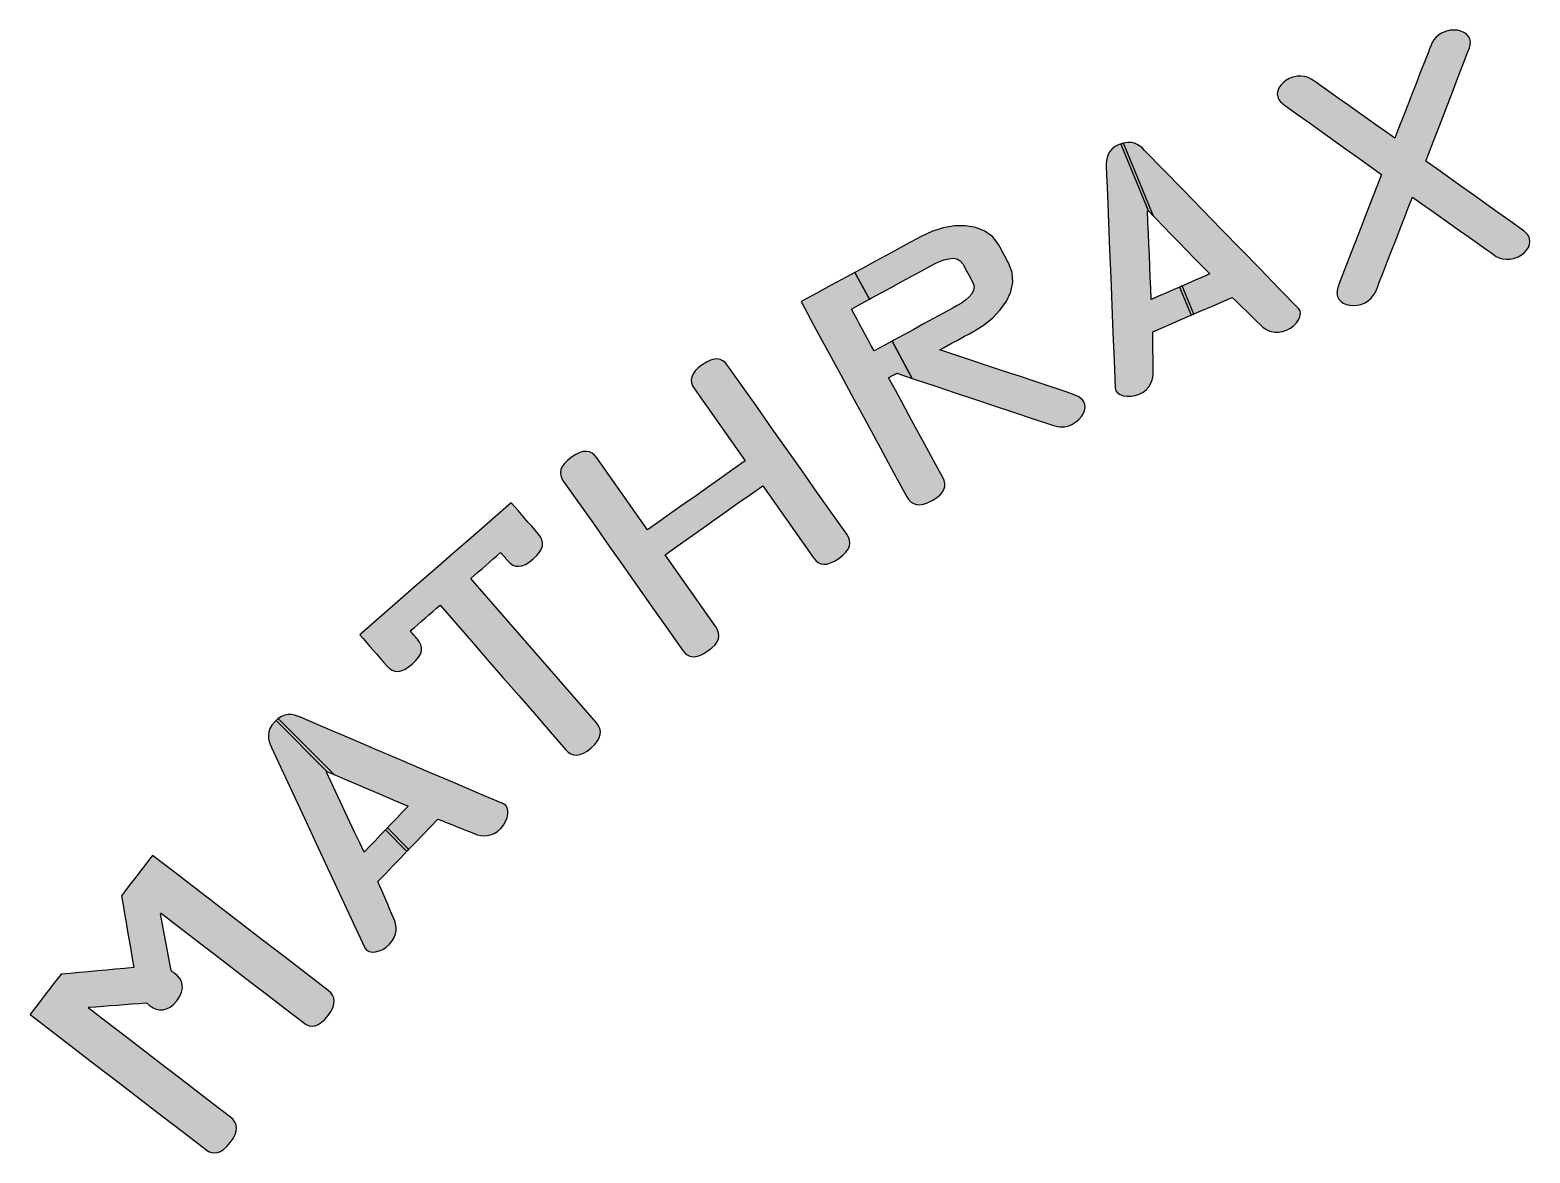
# Model space of a CAD drawing. Extents: x 12.7 to 21.82, y 104.46 to 111.28.
import ezdxf

# ---------------------------------------------------------------- set-up
doc = ezdxf.new("R2010")
doc.units = 0
doc.header["$MEASUREMENT"] = 0
doc.layers.add('L1-PATTERN', color=7, linetype='CONTINUOUS')

msp = doc.modelspace()

# ---------------------------------------------------------------- hatches: boundary and pattern name
at = {"layer": 'L1-PATTERN'}
h = msp.add_hatch(color=1, dxfattribs=at)
h.dxf.hatch_style = 2
h.paths.add_polyline_path([(20.2876, 110.8684), (20.2917, 110.8604), (20.2967, 110.853), (20.3024, 110.8462), (20.3089, 110.8397), (20.3161, 110.8337), (20.3239, 110.8278), (20.3323, 110.8221), (20.4052, 110.77), (20.4781, 110.718), (20.551, 110.6659), (20.624, 110.6138), (20.6969, 110.5618), (20.7698, 110.5097), (20.8427, 110.4576), (20.9156, 110.4056), (20.8833, 110.322), (20.8509, 110.2384), (20.8186, 110.1548), (20.7862, 110.0712), (20.7539, 109.9876), (20.7216, 109.9041), (20.6892, 109.8205), (20.6569, 109.7369), (20.6534, 109.7275), (20.6503, 109.7184), (20.6478, 109.7094), (20.6459, 109.7004), (20.6449, 109.6915), (20.6448, 109.6825), (20.6457, 109.6734), (20.6479, 109.6642), (20.6555, 109.6481), (20.6675, 109.6346), (20.6831, 109.6237), (20.7016, 109.6157), (20.7222, 109.6108), (20.7442, 109.609), (20.7668, 109.6106), (20.7892, 109.6156), (20.8152, 109.6257), (20.8361, 109.6381), (20.8527, 109.6525), (20.8657, 109.6686), (20.8761, 109.6861), (20.8846, 109.7047), (20.8921, 109.724), (20.8994, 109.7438), (20.925, 109.8092), (20.9505, 109.8747), (20.976, 109.9401), (21.0016, 110.0056), (21.0271, 110.0711), (21.0526, 110.1365), (21.0782, 110.202), (21.1037, 110.2674), (21.161, 110.2268), (21.2183, 110.1861), (21.2757, 110.1455), (21.333, 110.1048), (21.3903, 110.0642), (21.4476, 110.0235), (21.5049, 109.9829), (21.5622, 109.9422), (21.5791, 109.93), (21.5958, 109.9182), (21.613, 109.9074), (21.6311, 109.8985), (21.6509, 109.8923), (21.6727, 109.8894), (21.6972, 109.8906), (21.7248, 109.8967), (21.7463, 109.9049), (21.766, 109.9161), (21.7833, 109.9297), (21.7977, 109.9452), (21.8086, 109.962), (21.8156, 109.9795), (21.818, 109.9972), (21.8154, 110.0145), (21.8123, 110.0235), (21.8083, 110.0317), (21.8034, 110.0394), (21.7976, 110.0464), (21.7911, 110.053), (21.7839, 110.0592), (21.7762, 110.0649), (21.7679, 110.0703), (21.695, 110.1224), (21.6222, 110.1744), (21.5493, 110.2264), (21.4764, 110.2785), (21.4036, 110.3305), (21.3307, 110.3825), (21.2579, 110.4345), (21.185, 110.4865), (21.2172, 110.5702), (21.2494, 110.6539), (21.2816, 110.7376), (21.3138, 110.8212), (21.346, 110.9049), (21.3783, 110.9886), (21.4105, 111.0722), (21.4427, 111.1559), (21.4465, 111.165), (21.4497, 111.1741), (21.4524, 111.1831), (21.4542, 111.1921), (21.4553, 111.2012), (21.4554, 111.2102), (21.4544, 111.2194), (21.4523, 111.2286), (21.4445, 111.2445), (21.4324, 111.2578), (21.4168, 111.2686), (21.3984, 111.2764), (21.3779, 111.2813), (21.3561, 111.2831), (21.3337, 111.2815), (21.3114, 111.2765), (21.2851, 111.2666), (21.2641, 111.2542), (21.2474, 111.2398), (21.2343, 111.2237), (21.2238, 111.2062), (21.2153, 111.1877), (21.2078, 111.1684), (21.2005, 111.1487), (21.1749, 111.0833), (21.1493, 111.0179), (21.1238, 110.9524), (21.0982, 110.887), (21.0726, 110.8216), (21.047, 110.7562), (21.0214, 110.6908), (20.9959, 110.6254), (20.9387, 110.6659), (20.8815, 110.7064), (20.8243, 110.7469), (20.7671, 110.7875), (20.7099, 110.828), (20.6527, 110.8685), (20.5955, 110.909), (20.5383, 110.9495), (20.5215, 110.962), (20.5046, 110.9741), (20.4873, 110.985), (20.4691, 110.994), (20.4493, 111.0004), (20.4275, 111.0033), (20.4031, 111.0022), (20.3757, 110.9961), (20.3542, 110.9876), (20.3345, 110.9764), (20.3171, 110.9628), (20.3026, 110.9474), (20.2915, 110.9306), (20.2844, 110.913), (20.2819, 110.895), (20.2844, 110.8772)])
h = msp.add_hatch(color=1, dxfattribs=at)
h.dxf.hatch_style = 2
h.paths.add_polyline_path([(19.7039, 109.7275), (19.6934, 109.7229), (19.649, 109.7036), (19.6046, 109.6843), (19.5602, 109.6649), (19.5158, 109.6456), (19.5129, 109.7128), (19.51, 109.78), (19.5071, 109.8472), (19.5042, 109.9144), (19.5013, 109.9816), (19.4984, 110.0488), (19.4955, 110.116), (19.4926, 110.1833), (19.4932, 110.1835), (19.4938, 110.1837), (19.4943, 110.184), (19.4949, 110.1842), (19.4955, 110.1844), (19.496, 110.1846), (19.4966, 110.1848), (19.4972, 110.1851), (19.5299, 110.1514), (19.3474, 110.5959), (19.3208, 110.5867), (19.2965, 110.5741), (19.2777, 110.5599), (19.2637, 110.544), (19.2538, 110.5269), (19.2473, 110.5087), (19.2436, 110.4896), (19.2421, 110.4699), (19.2422, 110.4496), (19.249, 110.2819), (19.2557, 110.1141), (19.2625, 109.9463), (19.2693, 109.7785), (19.2761, 109.6107), (19.2829, 109.4429), (19.2897, 109.2751), (19.2965, 109.1074), (19.3006, 109.0908), (19.3111, 109.0772), (19.3266, 109.067), (19.3462, 109.0601), (19.3686, 109.0567), (19.3929, 109.0571), (19.4178, 109.0613), (19.4423, 109.0695), (19.4662, 109.0821), (19.4854, 109.097), (19.5004, 109.1137), (19.5117, 109.1317), (19.5196, 109.1507), (19.5245, 109.17), (19.5269, 109.1893), (19.5271, 109.2081), (19.5269, 109.2382), (19.5267, 109.2683), (19.5265, 109.2984), (19.5263, 109.3285), (19.5261, 109.3586), (19.5259, 109.3887), (19.5257, 109.4188), (19.5255, 109.4489), (19.5858, 109.475), (19.6461, 109.5011), (19.7063, 109.5272), (19.7666, 109.5533), (19.7741, 109.5565)])
h = msp.add_hatch(color=1, dxfattribs=at)
h.dxf.hatch_style = 2
h.paths.add_polyline_path([(19.4972, 110.1851), (19.5439, 110.137), (19.5906, 110.0889), (19.6373, 110.0408), (19.6841, 109.9927), (19.7308, 109.9446), (19.7775, 109.8965), (19.8243, 109.8484), (19.871, 109.8003), (19.8266, 109.781), (19.7822, 109.7616), (19.7378, 109.7423), (19.6934, 109.7229), (19.6878, 109.7205), (19.758, 109.5495), (19.7666, 109.5533), (19.8269, 109.5793), (19.8872, 109.6054), (19.9475, 109.6315), (20.0078, 109.6576), (20.0293, 109.6367), (20.0508, 109.6158), (20.0723, 109.5949), (20.0938, 109.5739), (20.1153, 109.553), (20.1367, 109.5321), (20.1582, 109.5111), (20.1797, 109.4902), (20.1934, 109.4778), (20.2089, 109.4666), (20.2263, 109.4571), (20.2455, 109.4501), (20.2664, 109.4461), (20.2889, 109.4457), (20.3129, 109.4497), (20.3383, 109.4586), (20.3612, 109.4704), (20.3814, 109.4855), (20.3983, 109.5028), (20.4112, 109.5215), (20.4195, 109.5405), (20.4227, 109.559), (20.42, 109.5759), (20.4109, 109.5903), (20.294, 109.7104), (20.1771, 109.8305), (20.0602, 109.9506), (19.9433, 110.0707), (19.8264, 110.1908), (19.7095, 110.3108), (19.5926, 110.4309), (19.4757, 110.551), (19.4621, 110.5646), (19.4473, 110.5769), (19.4311, 110.5872), (19.4132, 110.5949), (19.3934, 110.5994), (19.3716, 110.6), (19.3474, 110.5959), (19.3309, 110.5902)])
h = msp.add_hatch(color=1, dxfattribs=at)
h.dxf.hatch_style = 2
h.paths.add_polyline_path([(19.1119, 109.0064), (19.1052, 109.0241), (19.0976, 109.0349), (19.0876, 109.0442), (19.0757, 109.0525), (19.0623, 109.0596), (19.048, 109.0659), (19.0332, 109.0714), (19.0185, 109.0764), (19.0042, 109.0809), (18.9077, 109.1133), (18.8111, 109.1457), (18.7145, 109.1781), (18.6179, 109.2105), (18.5213, 109.2429), (18.4247, 109.2752), (18.3281, 109.3076), (18.2315, 109.34), (18.2565, 109.3536), (18.2815, 109.3671), (18.3065, 109.3807), (18.3314, 109.3942), (18.3564, 109.4078), (18.3814, 109.4214), (18.4064, 109.4349), (18.4313, 109.4485), (18.4938, 109.4873), (18.55, 109.5321), (18.598, 109.5818), (18.6359, 109.6355), (18.6618, 109.6919), (18.6737, 109.75), (18.6697, 109.8088), (18.648, 109.8671), (18.6405, 109.8811), (18.6329, 109.8952), (18.6254, 109.9092), (18.6179, 109.9233), (18.6103, 109.9373), (18.6028, 109.9513), (18.5953, 109.9654), (18.5877, 109.9794), (18.5518, 110.0269), (18.5048, 110.0613), (18.449, 110.0832), (18.3867, 110.0933), (18.3201, 110.0923), (18.2513, 110.0807), (18.1827, 110.0593), (18.1164, 110.0287), (18.0252, 109.9791), (17.934, 109.9296), (17.8428, 109.88), (17.7516, 109.8304), (17.7139, 109.8099), (17.8024, 109.6466), (17.814, 109.6529), (17.8744, 109.6859), (17.9349, 109.7188), (17.9953, 109.7517), (18.0558, 109.7847), (18.1163, 109.8176), (18.1767, 109.8506), (18.2023, 109.8638), (18.2295, 109.8761), (18.2573, 109.8864), (18.2848, 109.8932), (18.3108, 109.8954), (18.3344, 109.8916), (18.3546, 109.8805), (18.3703, 109.8609), (18.378, 109.8468), (18.3856, 109.8327), (18.3932, 109.8187), (18.4008, 109.8046), (18.4085, 109.7905), (18.4161, 109.7764), (18.4237, 109.7624), (18.4313, 109.7483), (18.4388, 109.7244), (18.4361, 109.7015), (18.4251, 109.68), (18.4078, 109.6597), (18.3859, 109.641), (18.3614, 109.6238), (18.3362, 109.6085), (18.3121, 109.5949), (18.252, 109.5621), (18.1919, 109.5293), (18.1318, 109.4965), (18.0717, 109.4637), (18.0115, 109.4309), (17.9514, 109.398), (17.9405, 109.3921), (18.0632, 109.1658), (18.0871, 109.1578), (18.2055, 109.1183), (18.3239, 109.0788), (18.4423, 109.0392), (18.5608, 108.9997), (18.6792, 108.9602), (18.7976, 108.9206), (18.9161, 108.8811), (18.9302, 108.8766), (18.9446, 108.8731), (18.9592, 108.8709), (18.974, 108.8703), (18.9891, 108.8714), (19.0045, 108.8744), (19.0202, 108.8797), (19.0363, 108.8873), (19.0577, 108.9008), (19.0762, 108.9162), (19.0914, 108.9331), (19.1029, 108.9509), (19.1104, 108.9694), (19.1136, 108.988)])
h = msp.add_hatch(color=1, dxfattribs=at)
h.dxf.hatch_style = 2
h.paths.add_polyline_path([(18.248, 108.5638), (18.2069, 108.6396), (18.1658, 108.7153), (18.1247, 108.7911), (18.0835, 108.8668), (18.0424, 108.9426), (18.0013, 109.0183), (17.9602, 109.0941), (17.919, 109.1698), (17.9252, 109.1733), (17.9314, 109.1767), (17.9376, 109.1802), (17.9438, 109.1836), (17.95, 109.187), (17.9562, 109.1905), (17.9624, 109.1939), (17.9686, 109.1974), (18.0632, 109.1658), (17.9405, 109.3921), (17.8913, 109.3652), (17.8312, 109.3324), (17.8139, 109.3642), (17.7967, 109.3961), (17.7794, 109.4279), (17.7621, 109.4597), (17.7448, 109.4915), (17.7276, 109.5234), (17.7103, 109.5552), (17.693, 109.587), (17.7535, 109.62), (17.8024, 109.6466), (17.7139, 109.8099), (17.6604, 109.7809), (17.5692, 109.7313), (17.478, 109.6817), (17.3868, 109.6321), (17.4672, 109.4838), (17.5476, 109.3355), (17.6281, 109.1872), (17.7085, 109.0389), (17.789, 108.8906), (17.8694, 108.7423), (17.9499, 108.594), (18.0303, 108.4457), (18.042, 108.4279), (18.0555, 108.4141), (18.071, 108.4044), (18.0886, 108.3989), (18.1084, 108.3979), (18.1307, 108.4015), (18.1556, 108.4099), (18.1833, 108.4233), (18.2098, 108.4393), (18.2305, 108.4558), (18.2457, 108.4726), (18.2557, 108.4899), (18.2607, 108.5077), (18.2609, 108.5259), (18.2566, 108.5446)])
h = msp.add_hatch(color=1, dxfattribs=at)
h.dxf.hatch_style = 2
h.paths.add_polyline_path([(15.9331, 108.5579), (15.944, 108.5397), (16.0343, 108.4114), (16.1247, 108.2831), (16.215, 108.1549), (16.3054, 108.0266), (16.3957, 107.8983), (16.4861, 107.77), (16.5764, 107.6417), (16.6667, 107.5134), (16.6803, 107.4972), (16.6952, 107.485), (16.7116, 107.4771), (16.7297, 107.4738), (16.7495, 107.4751), (16.7713, 107.4813), (16.7951, 107.4926), (16.8211, 107.5093), (16.8455, 107.5282), (16.8642, 107.5469), (16.8773, 107.5653), (16.8852, 107.5836), (16.8881, 107.6017), (16.8862, 107.6198), (16.8797, 107.6379), (16.869, 107.656), (16.8305, 107.7107), (16.7919, 107.7654), (16.7533, 107.8201), (16.7148, 107.8748), (16.6763, 107.9295), (16.6377, 107.9842), (16.5992, 108.0389), (16.5606, 108.0936), (16.6348, 108.146), (16.7089, 108.1985), (16.7831, 108.2509), (16.8573, 108.3034), (16.9314, 108.3558), (17.0056, 108.4083), (17.0797, 108.4607), (17.1539, 108.5132), (17.1925, 108.4584), (17.2311, 108.4036), (17.2696, 108.3489), (17.3082, 108.2941), (17.3468, 108.2393), (17.3854, 108.1845), (17.424, 108.1297), (17.4626, 108.075), (17.4759, 108.059), (17.4907, 108.047), (17.507, 108.0393), (17.525, 108.036), (17.5449, 108.0374), (17.5667, 108.0437), (17.5907, 108.055), (17.6169, 108.0715), (17.6413, 108.0905), (17.66, 108.1091), (17.6731, 108.1275), (17.681, 108.1457), (17.6838, 108.1639), (17.6818, 108.182), (17.6753, 108.2003), (17.6644, 108.2186), (17.574, 108.3468), (17.4835, 108.475), (17.393, 108.6032), (17.3025, 108.7314), (17.2121, 108.8596), (17.1216, 108.9878), (17.0311, 109.116), (16.9406, 109.2442), (16.9272, 109.2605), (16.9124, 109.2726), (16.8961, 109.2805), (16.8781, 109.2839), (16.8583, 109.2826), (16.8364, 109.2764), (16.8124, 109.265), (16.7859, 109.2484), (16.7618, 109.2294), (16.7433, 109.2108), (16.7303, 109.1923), (16.7225, 109.1741), (16.7197, 109.1559), (16.7215, 109.1378), (16.7279, 109.1198), (16.7384, 109.1016), (16.777, 109.0469), (16.8156, 108.9922), (16.8541, 108.9375), (16.8927, 108.8828), (16.9313, 108.8282), (16.9699, 108.7735), (17.0085, 108.7188), (17.0471, 108.6641), (16.9729, 108.6117), (16.8988, 108.5594), (16.8246, 108.507), (16.7505, 108.4546), (16.6763, 108.4023), (16.6022, 108.3499), (16.528, 108.2975), (16.4538, 108.2452), (16.4153, 108.2998), (16.3768, 108.3544), (16.3383, 108.409), (16.2998, 108.4636), (16.2614, 108.5182), (16.2229, 108.5728), (16.1844, 108.6274), (16.1459, 108.682), (16.1323, 108.6984), (16.1174, 108.7107), (16.101, 108.7186), (16.0829, 108.7221), (16.0631, 108.7208), (16.0413, 108.7146), (16.0175, 108.7032), (15.9915, 108.6865), (15.9671, 108.6675), (15.9484, 108.6489), (15.9353, 108.6304), (15.9274, 108.6122), (15.9246, 108.5941), (15.9266, 108.576)])
h = msp.add_hatch(color=1, dxfattribs=at)
h.dxf.hatch_style = 2
h.paths.add_polyline_path([(14.7457, 107.5604), (14.7663, 107.5366), (14.7869, 107.5129), (14.8076, 107.4892), (14.8282, 107.4654), (14.8488, 107.4417), (14.8694, 107.418), (14.8845, 107.403), (14.9006, 107.3923), (14.9178, 107.3861), (14.9361, 107.3845), (14.9558, 107.3878), (14.9769, 107.3962), (14.9996, 107.4099), (15.0238, 107.429), (15.0461, 107.4503), (15.0626, 107.4707), (15.0738, 107.4903), (15.0797, 107.5093), (15.0806, 107.5277), (15.0768, 107.5456), (15.0685, 107.5631), (15.0558, 107.5802), (15.0503, 107.5865), (15.0448, 107.5928), (15.0393, 107.5991), (15.0338, 107.6054), (15.0283, 107.6117), (15.0227, 107.618), (15.0172, 107.6243), (15.0117, 107.6306), (15.0345, 107.6502), (15.0572, 107.6698), (15.0799, 107.6894), (15.1027, 107.7091), (15.1254, 107.7287), (15.1481, 107.7484), (15.1709, 107.768), (15.1936, 107.7876), (15.289, 107.6777), (15.3844, 107.5678), (15.4798, 107.4579), (15.5752, 107.348), (15.6706, 107.2381), (15.7659, 107.1282), (15.8613, 107.0183), (15.9567, 106.9084), (15.9717, 106.8937), (15.9877, 106.8831), (16.0048, 106.877), (16.0231, 106.8755), (16.0428, 106.8788), (16.0639, 106.8872), (16.0865, 106.9008), (16.1107, 106.9198), (16.1329, 106.9412), (16.1494, 106.9617), (16.1606, 106.9815), (16.1666, 107.0005), (16.1676, 107.0189), (16.1638, 107.0367), (16.1556, 107.0541), (16.1431, 107.0711), (16.0477, 107.1809), (15.9524, 107.2907), (15.8571, 107.4005), (15.7617, 107.5103), (15.6664, 107.6201), (15.571, 107.7299), (15.4757, 107.8398), (15.3803, 107.9496), (15.4028, 107.9693), (15.4253, 107.989), (15.4478, 108.0087), (15.4703, 108.0285), (15.4927, 108.0482), (15.5152, 108.0679), (15.5377, 108.0876), (15.5602, 108.1074), (15.5657, 108.1011), (15.5712, 108.0948), (15.5767, 108.0885), (15.5822, 108.0822), (15.5877, 108.0759), (15.5933, 108.0696), (15.5988, 108.0633), (15.6043, 108.0571), (15.6194, 108.0421), (15.6355, 108.0313), (15.6526, 108.0251), (15.6709, 108.0236), (15.6905, 108.0269), (15.7116, 108.0352), (15.7341, 108.0489), (15.7583, 108.0681), (15.7806, 108.0895), (15.7972, 108.11), (15.8084, 108.1297), (15.8145, 108.1487), (15.8156, 108.167), (15.8119, 108.1848), (15.8038, 108.2021), (15.7914, 108.219), (15.7706, 108.2427), (15.7499, 108.2665), (15.7292, 108.2903), (15.7085, 108.3141), (15.6878, 108.3378), (15.6671, 108.3616), (15.6464, 108.3854), (15.6256, 108.4092), (15.5105, 108.309), (15.3953, 108.2088), (15.2802, 108.1087), (15.165, 108.0085), (15.0499, 107.9083), (14.9347, 107.8081), (14.8196, 107.708), (14.7044, 107.6078), (14.725, 107.5841)])
h = msp.add_hatch(color=1, dxfattribs=at)
h.dxf.hatch_style = 2
h.paths.add_polyline_path([(14.8725, 106.4337), (14.8646, 106.4255), (14.8311, 106.3905), (14.7976, 106.3555), (14.7641, 106.3206), (14.7306, 106.2856), (14.702, 106.3465), (14.6734, 106.4074), (14.6448, 106.4683), (14.6162, 106.5292), (14.5876, 106.59), (14.559, 106.6509), (14.5304, 106.7118), (14.5018, 106.7727), (14.5023, 106.7732), (14.5027, 106.7736), (14.5031, 106.774), (14.5036, 106.7744), (14.504, 106.7749), (14.5045, 106.7753), (14.5049, 106.7757), (14.5053, 106.7761), (14.5485, 106.7577), (14.2087, 107.0975), (14.1877, 107.0786), (14.1702, 107.0577), (14.1583, 107.0373), (14.1515, 107.0173), (14.1489, 106.9977), (14.15, 106.9784), (14.1539, 106.9594), (14.1602, 106.9405), (14.168, 106.9219), (14.239, 106.7697), (14.31, 106.6175), (14.3809, 106.4653), (14.4519, 106.3131), (14.5229, 106.161), (14.5938, 106.0088), (14.6648, 105.8566), (14.7358, 105.7044), (14.746, 105.6907), (14.7609, 105.6822), (14.7792, 105.6788), (14.7999, 105.6799), (14.8219, 105.6855), (14.8441, 105.6952), (14.8655, 105.7087), (14.8849, 105.7258), (14.9021, 105.7466), (14.9141, 105.7677), (14.9215, 105.7889), (14.925, 105.8099), (14.925, 105.8304), (14.922, 105.8502), (14.9168, 105.8689), (14.9097, 105.8863), (14.8979, 105.914), (14.8861, 105.9417), (14.8744, 105.9694), (14.8626, 105.9971), (14.8508, 106.0248), (14.839, 106.0524), (14.8272, 106.0801), (14.8154, 106.1078), (14.8609, 106.1551), (14.9065, 106.2025), (14.9521, 106.2498), (14.9976, 106.2971), (15.0032, 106.303)])
h = msp.add_hatch(color=1, dxfattribs=at)
h.dxf.hatch_style = 2
h.paths.add_polyline_path([(14.5053, 106.7761), (14.567, 106.7498), (14.6287, 106.7234), (14.6903, 106.6971), (14.752, 106.6707), (14.8136, 106.6444), (14.8753, 106.618), (14.937, 106.5917), (14.9986, 106.5653), (14.9651, 106.5304), (14.9316, 106.4954), (14.8981, 106.4604), (14.8646, 106.4255), (14.8604, 106.4211), (14.9911, 106.2904), (14.9976, 106.2971), (15.0432, 106.3445), (15.0887, 106.3918), (15.1343, 106.4391), (15.1799, 106.4865), (15.2077, 106.4754), (15.2357, 106.4644), (15.2636, 106.4534), (15.2915, 106.4424), (15.3194, 106.4313), (15.3473, 106.4203), (15.3752, 106.4093), (15.4031, 106.3983), (15.4204, 106.3921), (15.4391, 106.3878), (15.4588, 106.3857), (15.4792, 106.3866), (15.5, 106.391), (15.5209, 106.3993), (15.5415, 106.4122), (15.5616, 106.4303), (15.5781, 106.45), (15.5909, 106.4717), (15.5998, 106.4942), (15.6045, 106.5164), (15.6049, 106.5372), (15.6007, 106.5555), (15.5917, 106.57), (15.5778, 106.5798), (15.4236, 106.6455), (15.2694, 106.7112), (15.1152, 106.7769), (14.9611, 106.8427), (14.8069, 106.9084), (14.6527, 106.9741), (14.4986, 107.0398), (14.3444, 107.1055), (14.3266, 107.1128), (14.3082, 107.1184), (14.2893, 107.1217), (14.2698, 107.1219), (14.2498, 107.1184), (14.2295, 107.1105), (14.2087, 107.0975), (14.1957, 107.0858)])
h = msp.add_hatch(color=1, dxfattribs=at)
h.dxf.hatch_style = 2
h.paths.add_polyline_path([(12.9671, 105.0944), (13.1006, 104.9919), (13.2341, 104.8893), (13.3676, 104.7867), (13.501, 104.6841), (13.6345, 104.5816), (13.768, 104.479), (13.7856, 104.4674), (13.8034, 104.4601), (13.8212, 104.4575), (13.8394, 104.4596), (13.858, 104.4667), (13.877, 104.4791), (13.8964, 104.4969), (13.9165, 104.5203), (13.9341, 104.5456), (13.9463, 104.569), (13.9534, 104.5906), (13.9555, 104.6104), (13.9529, 104.6285), (13.9456, 104.6452), (13.9341, 104.6604), (13.9183, 104.6743), (13.8102, 104.7575), (13.7021, 104.8406), (13.594, 104.9238), (13.4859, 105.0069), (13.3778, 105.0901), (13.2697, 105.1733), (13.1616, 105.2564), (13.0535, 105.3396), (13.054, 105.34), (13.0544, 105.3404), (13.0548, 105.3409), (13.0553, 105.3413), (13.0557, 105.3417), (13.0561, 105.3421), (13.0565, 105.3426), (13.057, 105.343), (13.1007, 105.3464), (13.1444, 105.3499), (13.1881, 105.3533), (13.2318, 105.3568), (13.2755, 105.3602), (13.3192, 105.3637), (13.3629, 105.3671), (13.4067, 105.3706), (13.4096, 105.3682), (13.4125, 105.3659), (13.4154, 105.3636), (13.4184, 105.3613), (13.4213, 105.3589), (13.4242, 105.3566), (13.4272, 105.3543), (13.4301, 105.3519), (13.4478, 105.3405), (13.467, 105.3323), (13.4872, 105.328), (13.5082, 105.3281), (13.5296, 105.333), (13.5511, 105.3435), (13.5723, 105.3599), (13.593, 105.383), (13.6108, 105.4099), (13.6217, 105.4351), (13.6264, 105.4585), (13.6256, 105.4802), (13.62, 105.4999), (13.6102, 105.5178), (13.597, 105.5337), (13.581, 105.5476), (13.578, 105.55), (13.575, 105.5523), (13.5721, 105.5546), (13.5691, 105.557), (13.5661, 105.5593), (13.5631, 105.5616), (13.5602, 105.5639), (13.5572, 105.5663), (13.5493, 105.6093), (13.5413, 105.6524), (13.5333, 105.6954), (13.5253, 105.7385), (13.5174, 105.7816), (13.5094, 105.8246), (13.5014, 105.8677), (13.4935, 105.9108), (13.4939, 105.9113), (13.4942, 105.9118), (13.4946, 105.9123), (13.495, 105.9128), (13.4954, 105.9133), (13.4958, 105.9139), (13.4962, 105.9144), (13.4966, 105.9149), (13.6047, 105.8318), (13.7128, 105.7487), (13.821, 105.6656), (13.9291, 105.5824), (14.0372, 105.4993), (14.1454, 105.4162), (14.2535, 105.3331), (14.3616, 105.25), (14.3791, 105.2384), (14.3969, 105.2312), (14.4148, 105.2285), (14.4331, 105.2306), (14.4517, 105.2377), (14.4708, 105.2499), (14.4904, 105.2676), (14.5105, 105.291), (14.5278, 105.3165), (14.5399, 105.3401), (14.5468, 105.3617), (14.5489, 105.3815), (14.5463, 105.3997), (14.5392, 105.4164), (14.5278, 105.4317), (14.5122, 105.4457), (14.3787, 105.5483), (14.2453, 105.6508), (14.1118, 105.7534), (13.9784, 105.856), (13.8449, 105.9586), (13.7115, 106.0611), (13.578, 106.1637), (13.4445, 106.2663), (13.4211, 106.2357), (13.3976, 106.205), (13.3741, 106.1744), (13.3507, 106.1438), (13.3272, 106.1132), (13.3037, 106.0826), (13.2803, 106.052), (13.2568, 106.0213), (13.266, 105.9667), (13.2752, 105.9121), (13.2844, 105.8575), (13.2937, 105.8029), (13.3029, 105.7483), (13.3121, 105.6937), (13.3213, 105.6391), (13.3305, 105.5845), (13.2753, 105.5795), (13.2201, 105.5744), (13.1649, 105.5694), (13.1097, 105.5644), (13.0545, 105.5593), (12.9993, 105.5543), (12.9441, 105.5492), (12.8889, 105.5442), (12.8653, 105.5136), (12.8417, 105.4831), (12.8181, 105.4525), (12.7945, 105.4219), (12.7709, 105.3913), (12.7473, 105.3608), (12.7237, 105.3302), (12.7001, 105.2996), (12.8336, 105.197)])

# ---------------------------------------------------------------- linework, layer by layer
for points in [[(20.2876, 110.8684), (20.2917, 110.8604), (20.2967, 110.853), (20.3024, 110.8462), (20.3089, 110.8397), (20.3161, 110.8337), (20.3239, 110.8278), (20.3323, 110.8221), (20.4052, 110.77), (20.4781, 110.718), (20.551, 110.6659), (20.624, 110.6138), (20.6969, 110.5618), (20.7698, 110.5097), (20.8427, 110.4576), (20.9156, 110.4056), (20.8833, 110.322), (20.8509, 110.2384), (20.8186, 110.1548), (20.7862, 110.0712), (20.7539, 109.9876), (20.7216, 109.9041), (20.6892, 109.8205), (20.6569, 109.7369), (20.6534, 109.7275), (20.6503, 109.7184), (20.6478, 109.7094), (20.6459, 109.7004), (20.6449, 109.6915), (20.6448, 109.6825), (20.6457, 109.6734), (20.6479, 109.6642), (20.6555, 109.6481), (20.6675, 109.6346), (20.6831, 109.6237), (20.7016, 109.6157), (20.7222, 109.6108), (20.7442, 109.609), (20.7668, 109.6106), (20.7892, 109.6156), (20.8152, 109.6257), (20.8361, 109.6381), (20.8527, 109.6525), (20.8657, 109.6686), (20.8761, 109.6861), (20.8846, 109.7047), (20.8921, 109.724), (20.8994, 109.7438), (20.925, 109.8092), (20.9505, 109.8747), (20.976, 109.9401), (21.0016, 110.0056), (21.0271, 110.0711), (21.0526, 110.1365), (21.0782, 110.202), (21.1037, 110.2674), (21.161, 110.2268), (21.2183, 110.1861), (21.2757, 110.1455), (21.333, 110.1048), (21.3903, 110.0642), (21.4476, 110.0235), (21.5049, 109.9829), (21.5622, 109.9422), (21.5791, 109.93), (21.5958, 109.9182), (21.613, 109.9074), (21.6311, 109.8985), (21.6509, 109.8923), (21.6727, 109.8894), (21.6972, 109.8906), (21.7248, 109.8967), (21.7463, 109.9049), (21.766, 109.9161), (21.7833, 109.9297), (21.7977, 109.9452), (21.8086, 109.962), (21.8156, 109.9795), (21.818, 109.9972), (21.8154, 110.0145), (21.8123, 110.0235), (21.8083, 110.0317), (21.8034, 110.0394), (21.7976, 110.0464), (21.7911, 110.053), (21.7839, 110.0592), (21.7762, 110.0649), (21.7679, 110.0703), (21.695, 110.1224), (21.6222, 110.1744), (21.5493, 110.2264), (21.4764, 110.2785), (21.4036, 110.3305), (21.3307, 110.3825), (21.2579, 110.4345), (21.185, 110.4865), (21.2172, 110.5702), (21.2494, 110.6539), (21.2816, 110.7376), (21.3138, 110.8212), (21.346, 110.9049), (21.3783, 110.9886), (21.4105, 111.0722), (21.4427, 111.1559), (21.4465, 111.165), (21.4497, 111.1741), (21.4524, 111.1831), (21.4542, 111.1921), (21.4553, 111.2012), (21.4554, 111.2102), (21.4544, 111.2194), (21.4523, 111.2286), (21.4445, 111.2445), (21.4324, 111.2578), (21.4168, 111.2686), (21.3984, 111.2764), (21.3779, 111.2813), (21.3561, 111.2831), (21.3337, 111.2815), (21.3114, 111.2765), (21.2851, 111.2666), (21.2641, 111.2542), (21.2474, 111.2398), (21.2343, 111.2237), (21.2238, 111.2062), (21.2153, 111.1877), (21.2078, 111.1684), (21.2005, 111.1487), (21.1749, 111.0833), (21.1493, 111.0179), (21.1238, 110.9524), (21.0982, 110.887), (21.0726, 110.8216), (21.047, 110.7562), (21.0214, 110.6908), (20.9959, 110.6254), (20.9387, 110.6659), (20.8815, 110.7064), (20.8243, 110.7469), (20.7671, 110.7875), (20.7099, 110.828), (20.6527, 110.8685), (20.5955, 110.909), (20.5383, 110.9495), (20.5215, 110.962), (20.5046, 110.9741), (20.4873, 110.985), (20.4691, 110.994), (20.4493, 111.0004), (20.4275, 111.0033), (20.4031, 111.0022), (20.3757, 110.9961), (20.3542, 110.9876), (20.3345, 110.9764), (20.3171, 110.9628), (20.3026, 110.9474), (20.2915, 110.9306), (20.2844, 110.913), (20.2819, 110.895), (20.2844, 110.8772), (20.2876, 110.8684)], [(19.7039, 109.7275), (19.6934, 109.7229), (19.649, 109.7036), (19.6046, 109.6843), (19.5602, 109.6649), (19.5158, 109.6456), (19.5129, 109.7128), (19.51, 109.78), (19.5071, 109.8472), (19.5042, 109.9144), (19.5013, 109.9816), (19.4984, 110.0488), (19.4955, 110.116), (19.4926, 110.1833), (19.4932, 110.1835), (19.4938, 110.1837), (19.4943, 110.184), (19.4949, 110.1842), (19.4955, 110.1844), (19.496, 110.1846), (19.4966, 110.1848), (19.4972, 110.1851), (19.5299, 110.1514), (19.3474, 110.5959), (19.3208, 110.5867), (19.2965, 110.5741), (19.2777, 110.5599), (19.2637, 110.544), (19.2538, 110.5269), (19.2473, 110.5087), (19.2436, 110.4896), (19.2421, 110.4699), (19.2422, 110.4496), (19.249, 110.2819), (19.2557, 110.1141), (19.2625, 109.9463), (19.2693, 109.7785), (19.2761, 109.6107), (19.2829, 109.4429), (19.2897, 109.2751), (19.2965, 109.1074), (19.3006, 109.0908), (19.3111, 109.0772), (19.3266, 109.067), (19.3462, 109.0601), (19.3686, 109.0567), (19.3929, 109.0571), (19.4178, 109.0613), (19.4423, 109.0695), (19.4662, 109.0821), (19.4854, 109.097), (19.5004, 109.1137), (19.5117, 109.1317), (19.5196, 109.1507), (19.5245, 109.17), (19.5269, 109.1893), (19.5271, 109.2081), (19.5269, 109.2382), (19.5267, 109.2683), (19.5265, 109.2984), (19.5263, 109.3285), (19.5261, 109.3586), (19.5259, 109.3887), (19.5257, 109.4188), (19.5255, 109.4489), (19.5858, 109.475), (19.6461, 109.5011), (19.7063, 109.5272), (19.7666, 109.5533), (19.7741, 109.5565), (19.7039, 109.7275)], [(19.4972, 110.1851), (19.5439, 110.137), (19.5906, 110.0889), (19.6373, 110.0408), (19.6841, 109.9927), (19.7308, 109.9446), (19.7775, 109.8965), (19.8243, 109.8484), (19.871, 109.8003), (19.8266, 109.781), (19.7822, 109.7616), (19.7378, 109.7423), (19.6934, 109.7229), (19.6878, 109.7205), (19.758, 109.5495), (19.7666, 109.5533), (19.8269, 109.5793), (19.8872, 109.6054), (19.9475, 109.6315), (20.0078, 109.6576), (20.0293, 109.6367), (20.0508, 109.6158), (20.0723, 109.5949), (20.0938, 109.5739), (20.1153, 109.553), (20.1367, 109.5321), (20.1582, 109.5111), (20.1797, 109.4902), (20.1934, 109.4778), (20.2089, 109.4666), (20.2263, 109.4571), (20.2455, 109.4501), (20.2664, 109.4461), (20.2889, 109.4457), (20.3129, 109.4497), (20.3383, 109.4586), (20.3612, 109.4704), (20.3814, 109.4855), (20.3983, 109.5028), (20.4112, 109.5215), (20.4195, 109.5405), (20.4227, 109.559), (20.42, 109.5759), (20.4109, 109.5903), (20.294, 109.7104), (20.1771, 109.8305), (20.0602, 109.9506), (19.9433, 110.0707), (19.8264, 110.1908), (19.7095, 110.3108), (19.5926, 110.4309), (19.4757, 110.551), (19.4621, 110.5646), (19.4473, 110.5769), (19.4311, 110.5872), (19.4132, 110.5949), (19.3934, 110.5994), (19.3716, 110.6), (19.3474, 110.5959), (19.3309, 110.5902), (19.4972, 110.1851)], [(19.1119, 109.0064), (19.1052, 109.0241), (19.0976, 109.0349), (19.0876, 109.0442), (19.0757, 109.0525), (19.0623, 109.0596), (19.048, 109.0659), (19.0332, 109.0714), (19.0185, 109.0764), (19.0042, 109.0809), (18.9077, 109.1133), (18.8111, 109.1457), (18.7145, 109.1781), (18.6179, 109.2105), (18.5213, 109.2429), (18.4247, 109.2752), (18.3281, 109.3076), (18.2315, 109.34), (18.2565, 109.3536), (18.2815, 109.3671), (18.3065, 109.3807), (18.3314, 109.3942), (18.3564, 109.4078), (18.3814, 109.4214), (18.4064, 109.4349), (18.4313, 109.4485), (18.4938, 109.4873), (18.55, 109.5321), (18.598, 109.5818), (18.6359, 109.6355), (18.6618, 109.6919), (18.6737, 109.75), (18.6697, 109.8088), (18.648, 109.8671), (18.6405, 109.8811), (18.6329, 109.8952), (18.6254, 109.9092), (18.6179, 109.9233), (18.6103, 109.9373), (18.6028, 109.9513), (18.5953, 109.9654), (18.5877, 109.9794), (18.5518, 110.0269), (18.5048, 110.0613), (18.449, 110.0832), (18.3867, 110.0933), (18.3201, 110.0923), (18.2513, 110.0807), (18.1827, 110.0593), (18.1164, 110.0287), (18.0252, 109.9791), (17.934, 109.9296), (17.8428, 109.88), (17.7516, 109.8304), (17.7139, 109.8099), (17.8024, 109.6466), (17.814, 109.6529), (17.8744, 109.6859), (17.9349, 109.7188), (17.9953, 109.7517), (18.0558, 109.7847), (18.1163, 109.8176), (18.1767, 109.8506), (18.2023, 109.8638), (18.2295, 109.8761), (18.2573, 109.8864), (18.2848, 109.8932), (18.3108, 109.8954), (18.3344, 109.8916), (18.3546, 109.8805), (18.3703, 109.8609), (18.378, 109.8468), (18.3856, 109.8327), (18.3932, 109.8187), (18.4008, 109.8046), (18.4085, 109.7905), (18.4161, 109.7764), (18.4237, 109.7624), (18.4313, 109.7483), (18.4388, 109.7244), (18.4361, 109.7015), (18.4251, 109.68), (18.4078, 109.6597), (18.3859, 109.641), (18.3614, 109.6238), (18.3362, 109.6085), (18.3121, 109.5949), (18.252, 109.5621), (18.1919, 109.5293), (18.1318, 109.4965), (18.0717, 109.4637), (18.0115, 109.4309), (17.9514, 109.398), (17.9405, 109.3921), (18.0632, 109.1658), (18.0871, 109.1578), (18.2055, 109.1183), (18.3239, 109.0788), (18.4423, 109.0392), (18.5608, 108.9997), (18.6792, 108.9602), (18.7976, 108.9206), (18.9161, 108.8811), (18.9302, 108.8766), (18.9446, 108.8731), (18.9592, 108.8709), (18.974, 108.8703), (18.9891, 108.8714), (19.0045, 108.8744), (19.0202, 108.8797), (19.0363, 108.8873), (19.0577, 108.9008), (19.0762, 108.9162), (19.0914, 108.9331), (19.1029, 108.9509), (19.1104, 108.9694), (19.1136, 108.988), (19.1119, 109.0064)], [(18.248, 108.5638), (18.2069, 108.6396), (18.1658, 108.7153), (18.1247, 108.7911), (18.0835, 108.8668), (18.0424, 108.9426), (18.0013, 109.0183), (17.9602, 109.0941), (17.919, 109.1698), (17.9252, 109.1733), (17.9314, 109.1767), (17.9376, 109.1802), (17.9438, 109.1836), (17.95, 109.187), (17.9562, 109.1905), (17.9624, 109.1939), (17.9686, 109.1974), (18.0632, 109.1658), (17.9405, 109.3921), (17.8913, 109.3652), (17.8312, 109.3324), (17.8139, 109.3642), (17.7967, 109.3961), (17.7794, 109.4279), (17.7621, 109.4597), (17.7448, 109.4915), (17.7276, 109.5234), (17.7103, 109.5552), (17.693, 109.587), (17.7535, 109.62), (17.8024, 109.6466), (17.7139, 109.8099), (17.6604, 109.7809), (17.5692, 109.7313), (17.478, 109.6817), (17.3868, 109.6321), (17.4672, 109.4838), (17.5476, 109.3355), (17.6281, 109.1872), (17.7085, 109.0389), (17.789, 108.8906), (17.8694, 108.7423), (17.9499, 108.594), (18.0303, 108.4457), (18.042, 108.4279), (18.0555, 108.4141), (18.071, 108.4044), (18.0886, 108.3989), (18.1084, 108.3979), (18.1307, 108.4015), (18.1556, 108.4099), (18.1833, 108.4233), (18.2098, 108.4393), (18.2305, 108.4558), (18.2457, 108.4726), (18.2557, 108.4899), (18.2607, 108.5077), (18.2609, 108.5259), (18.2566, 108.5446), (18.248, 108.5638)], [(15.9331, 108.5579), (15.944, 108.5397), (16.0343, 108.4114), (16.1247, 108.2831), (16.215, 108.1549), (16.3054, 108.0266), (16.3957, 107.8983), (16.4861, 107.77), (16.5764, 107.6417), (16.6667, 107.5134), (16.6803, 107.4972), (16.6952, 107.485), (16.7116, 107.4771), (16.7297, 107.4738), (16.7495, 107.4751), (16.7713, 107.4813), (16.7951, 107.4926), (16.8211, 107.5093), (16.8455, 107.5282), (16.8642, 107.5469), (16.8773, 107.5653), (16.8852, 107.5836), (16.8881, 107.6017), (16.8862, 107.6198), (16.8797, 107.6379), (16.869, 107.656), (16.8305, 107.7107), (16.7919, 107.7654), (16.7533, 107.8201), (16.7148, 107.8748), (16.6763, 107.9295), (16.6377, 107.9842), (16.5992, 108.0389), (16.5606, 108.0936), (16.6348, 108.146), (16.7089, 108.1985), (16.7831, 108.2509), (16.8573, 108.3034), (16.9314, 108.3558), (17.0056, 108.4083), (17.0797, 108.4607), (17.1539, 108.5132), (17.1925, 108.4584), (17.2311, 108.4036), (17.2696, 108.3489), (17.3082, 108.2941), (17.3468, 108.2393), (17.3854, 108.1845), (17.424, 108.1297), (17.4626, 108.075), (17.4759, 108.059), (17.4907, 108.047), (17.507, 108.0393), (17.525, 108.036), (17.5449, 108.0374), (17.5667, 108.0437), (17.5907, 108.055), (17.6169, 108.0715), (17.6413, 108.0905), (17.66, 108.1091), (17.6731, 108.1275), (17.681, 108.1457), (17.6838, 108.1639), (17.6818, 108.182), (17.6753, 108.2003), (17.6644, 108.2186), (17.574, 108.3468), (17.4835, 108.475), (17.393, 108.6032), (17.3025, 108.7314), (17.2121, 108.8596), (17.1216, 108.9878), (17.0311, 109.116), (16.9406, 109.2442), (16.9272, 109.2605), (16.9124, 109.2726), (16.8961, 109.2805), (16.8781, 109.2839), (16.8583, 109.2826), (16.8364, 109.2764), (16.8124, 109.265), (16.7859, 109.2484), (16.7618, 109.2294), (16.7433, 109.2108), (16.7303, 109.1923), (16.7225, 109.1741), (16.7197, 109.1559), (16.7215, 109.1378), (16.7279, 109.1198), (16.7384, 109.1016), (16.777, 109.0469), (16.8156, 108.9922), (16.8541, 108.9375), (16.8927, 108.8828), (16.9313, 108.8282), (16.9699, 108.7735), (17.0085, 108.7188), (17.0471, 108.6641), (16.9729, 108.6117), (16.8988, 108.5594), (16.8246, 108.507), (16.7505, 108.4546), (16.6763, 108.4023), (16.6022, 108.3499), (16.528, 108.2975), (16.4538, 108.2452), (16.4153, 108.2998), (16.3768, 108.3544), (16.3383, 108.409), (16.2998, 108.4636), (16.2614, 108.5182), (16.2229, 108.5728), (16.1844, 108.6274), (16.1459, 108.682), (16.1323, 108.6984), (16.1174, 108.7107), (16.101, 108.7186), (16.0829, 108.7221), (16.0631, 108.7208), (16.0413, 108.7146), (16.0175, 108.7032), (15.9915, 108.6865), (15.9671, 108.6675), (15.9484, 108.6489), (15.9353, 108.6304), (15.9274, 108.6122), (15.9246, 108.5941), (15.9266, 108.576), (15.9331, 108.5579)], [(14.7457, 107.5604), (14.7663, 107.5366), (14.7869, 107.5129), (14.8076, 107.4892), (14.8282, 107.4654), (14.8488, 107.4417), (14.8694, 107.418), (14.8845, 107.403), (14.9006, 107.3923), (14.9178, 107.3861), (14.9361, 107.3845), (14.9558, 107.3878), (14.9769, 107.3962), (14.9996, 107.4099), (15.0238, 107.429), (15.0461, 107.4503), (15.0626, 107.4707), (15.0738, 107.4903), (15.0797, 107.5093), (15.0806, 107.5277), (15.0768, 107.5456), (15.0685, 107.5631), (15.0558, 107.5802), (15.0503, 107.5865), (15.0448, 107.5928), (15.0393, 107.5991), (15.0338, 107.6054), (15.0283, 107.6117), (15.0227, 107.618), (15.0172, 107.6243), (15.0117, 107.6306), (15.0345, 107.6502), (15.0572, 107.6698), (15.0799, 107.6894), (15.1027, 107.7091), (15.1254, 107.7287), (15.1481, 107.7484), (15.1709, 107.768), (15.1936, 107.7876), (15.289, 107.6777), (15.3844, 107.5678), (15.4798, 107.4579), (15.5752, 107.348), (15.6706, 107.2381), (15.7659, 107.1282), (15.8613, 107.0183), (15.9567, 106.9084), (15.9717, 106.8937), (15.9877, 106.8831), (16.0048, 106.877), (16.0231, 106.8755), (16.0428, 106.8788), (16.0639, 106.8872), (16.0865, 106.9008), (16.1107, 106.9198), (16.1329, 106.9412), (16.1494, 106.9617), (16.1606, 106.9815), (16.1666, 107.0005), (16.1676, 107.0189), (16.1638, 107.0367), (16.1556, 107.0541), (16.1431, 107.0711), (16.0477, 107.1809), (15.9524, 107.2907), (15.8571, 107.4005), (15.7617, 107.5103), (15.6664, 107.6201), (15.571, 107.7299), (15.4757, 107.8398), (15.3803, 107.9496), (15.4028, 107.9693), (15.4253, 107.989), (15.4478, 108.0087), (15.4703, 108.0285), (15.4927, 108.0482), (15.5152, 108.0679), (15.5377, 108.0876), (15.5602, 108.1074), (15.5657, 108.1011), (15.5712, 108.0948), (15.5767, 108.0885), (15.5822, 108.0822), (15.5877, 108.0759), (15.5933, 108.0696), (15.5988, 108.0633), (15.6043, 108.0571), (15.6194, 108.0421), (15.6355, 108.0313), (15.6526, 108.0251), (15.6709, 108.0236), (15.6905, 108.0269), (15.7116, 108.0352), (15.7341, 108.0489), (15.7583, 108.0681), (15.7806, 108.0895), (15.7972, 108.11), (15.8084, 108.1297), (15.8145, 108.1487), (15.8156, 108.167), (15.8119, 108.1848), (15.8038, 108.2021), (15.7914, 108.219), (15.7706, 108.2427), (15.7499, 108.2665), (15.7292, 108.2903), (15.7085, 108.3141), (15.6878, 108.3378), (15.6671, 108.3616), (15.6464, 108.3854), (15.6256, 108.4092), (15.5105, 108.309), (15.3953, 108.2088), (15.2802, 108.1087), (15.165, 108.0085), (15.0499, 107.9083), (14.9347, 107.8081), (14.8196, 107.708), (14.7044, 107.6078), (14.725, 107.5841), (14.7457, 107.5604)], [(14.8725, 106.4337), (14.8646, 106.4255), (14.8311, 106.3905), (14.7976, 106.3555), (14.7641, 106.3206), (14.7306, 106.2856), (14.702, 106.3465), (14.6734, 106.4074), (14.6448, 106.4683), (14.6162, 106.5292), (14.5876, 106.59), (14.559, 106.6509), (14.5304, 106.7118), (14.5018, 106.7727), (14.5023, 106.7732), (14.5027, 106.7736), (14.5031, 106.774), (14.5036, 106.7744), (14.504, 106.7749), (14.5045, 106.7753), (14.5049, 106.7757), (14.5053, 106.7761), (14.5485, 106.7577), (14.2087, 107.0975), (14.1877, 107.0786), (14.1702, 107.0577), (14.1583, 107.0373), (14.1515, 107.0173), (14.1489, 106.9977), (14.15, 106.9784), (14.1539, 106.9594), (14.1602, 106.9405), (14.168, 106.9219), (14.239, 106.7697), (14.31, 106.6175), (14.3809, 106.4653), (14.4519, 106.3131), (14.5229, 106.161), (14.5938, 106.0088), (14.6648, 105.8566), (14.7358, 105.7044), (14.746, 105.6907), (14.7609, 105.6822), (14.7792, 105.6788), (14.7999, 105.6799), (14.8219, 105.6855), (14.8441, 105.6952), (14.8655, 105.7087), (14.8849, 105.7258), (14.9021, 105.7466), (14.9141, 105.7677), (14.9215, 105.7889), (14.925, 105.8099), (14.925, 105.8304), (14.922, 105.8502), (14.9168, 105.8689), (14.9097, 105.8863), (14.8979, 105.914), (14.8861, 105.9417), (14.8744, 105.9694), (14.8626, 105.9971), (14.8508, 106.0248), (14.839, 106.0524), (14.8272, 106.0801), (14.8154, 106.1078), (14.8609, 106.1551), (14.9065, 106.2025), (14.9521, 106.2498), (14.9976, 106.2971), (15.0032, 106.303), (14.8725, 106.4337)], [(14.5053, 106.7761), (14.567, 106.7498), (14.6287, 106.7234), (14.6903, 106.6971), (14.752, 106.6707), (14.8136, 106.6444), (14.8753, 106.618), (14.937, 106.5917), (14.9986, 106.5653), (14.9651, 106.5304), (14.9316, 106.4954), (14.8981, 106.4604), (14.8646, 106.4255), (14.8604, 106.4211), (14.9911, 106.2904), (14.9976, 106.2971), (15.0432, 106.3445), (15.0887, 106.3918), (15.1343, 106.4391), (15.1799, 106.4865), (15.2077, 106.4754), (15.2357, 106.4644), (15.2636, 106.4534), (15.2915, 106.4424), (15.3194, 106.4313), (15.3473, 106.4203), (15.3752, 106.4093), (15.4031, 106.3983), (15.4204, 106.3921), (15.4391, 106.3878), (15.4588, 106.3857), (15.4792, 106.3866), (15.5, 106.391), (15.5209, 106.3993), (15.5415, 106.4122), (15.5616, 106.4303), (15.5781, 106.45), (15.5909, 106.4717), (15.5998, 106.4942), (15.6045, 106.5164), (15.6049, 106.5372), (15.6007, 106.5555), (15.5917, 106.57), (15.5778, 106.5798), (15.4236, 106.6455), (15.2694, 106.7112), (15.1152, 106.7769), (14.9611, 106.8427), (14.8069, 106.9084), (14.6527, 106.9741), (14.4986, 107.0398), (14.3444, 107.1055), (14.3266, 107.1128), (14.3082, 107.1184), (14.2893, 107.1217), (14.2698, 107.1219), (14.2498, 107.1184), (14.2295, 107.1105), (14.2087, 107.0975), (14.1957, 107.0858), (14.5053, 106.7761)], [(12.9671, 105.0944), (13.1006, 104.9919), (13.2341, 104.8893), (13.3676, 104.7867), (13.501, 104.6841), (13.6345, 104.5816), (13.768, 104.479), (13.7856, 104.4674), (13.8034, 104.4601), (13.8212, 104.4575), (13.8394, 104.4596), (13.858, 104.4667), (13.877, 104.4791), (13.8964, 104.4969), (13.9165, 104.5203), (13.9341, 104.5456), (13.9463, 104.569), (13.9534, 104.5906), (13.9555, 104.6104), (13.9529, 104.6285), (13.9456, 104.6452), (13.9341, 104.6604), (13.9183, 104.6743), (13.8102, 104.7575), (13.7021, 104.8406), (13.594, 104.9238), (13.4859, 105.0069), (13.3778, 105.0901), (13.2697, 105.1733), (13.1616, 105.2564), (13.0535, 105.3396), (13.054, 105.34), (13.0544, 105.3404), (13.0548, 105.3409), (13.0553, 105.3413), (13.0557, 105.3417), (13.0561, 105.3421), (13.0565, 105.3426), (13.057, 105.343), (13.1007, 105.3464), (13.1444, 105.3499), (13.1881, 105.3533), (13.2318, 105.3568), (13.2755, 105.3602), (13.3192, 105.3637), (13.3629, 105.3671), (13.4067, 105.3706), (13.4096, 105.3682), (13.4125, 105.3659), (13.4154, 105.3636), (13.4184, 105.3613), (13.4213, 105.3589), (13.4242, 105.3566), (13.4272, 105.3543), (13.4301, 105.3519), (13.4478, 105.3405), (13.467, 105.3323), (13.4872, 105.328), (13.5082, 105.3281), (13.5296, 105.333), (13.5511, 105.3435), (13.5723, 105.3599), (13.593, 105.383), (13.6108, 105.4099), (13.6217, 105.4351), (13.6264, 105.4585), (13.6256, 105.4802), (13.62, 105.4999), (13.6102, 105.5178), (13.597, 105.5337), (13.581, 105.5476), (13.578, 105.55), (13.575, 105.5523), (13.5721, 105.5546), (13.5691, 105.557), (13.5661, 105.5593), (13.5631, 105.5616), (13.5602, 105.5639), (13.5572, 105.5663), (13.5493, 105.6093), (13.5413, 105.6524), (13.5333, 105.6954), (13.5253, 105.7385), (13.5174, 105.7816), (13.5094, 105.8246), (13.5014, 105.8677), (13.4935, 105.9108), (13.4939, 105.9113), (13.4942, 105.9118), (13.4946, 105.9123), (13.495, 105.9128), (13.4954, 105.9133), (13.4958, 105.9139), (13.4962, 105.9144), (13.4966, 105.9149), (13.6047, 105.8318), (13.7128, 105.7487), (13.821, 105.6656), (13.9291, 105.5824), (14.0372, 105.4993), (14.1454, 105.4162), (14.2535, 105.3331), (14.3616, 105.25), (14.3791, 105.2384), (14.3969, 105.2312), (14.4148, 105.2285), (14.4331, 105.2306), (14.4517, 105.2377), (14.4708, 105.2499), (14.4904, 105.2676), (14.5105, 105.291), (14.5278, 105.3165), (14.5399, 105.3401), (14.5468, 105.3617), (14.5489, 105.3815), (14.5463, 105.3997), (14.5392, 105.4164), (14.5278, 105.4317), (14.5122, 105.4457), (14.3787, 105.5483), (14.2453, 105.6508), (14.1118, 105.7534), (13.9784, 105.856), (13.8449, 105.9586), (13.7115, 106.0611), (13.578, 106.1637), (13.4445, 106.2663), (13.4211, 106.2357), (13.3976, 106.205), (13.3741, 106.1744), (13.3507, 106.1438), (13.3272, 106.1132), (13.3037, 106.0826), (13.2803, 106.052), (13.2568, 106.0213), (13.266, 105.9667), (13.2752, 105.9121), (13.2844, 105.8575), (13.2937, 105.8029), (13.3029, 105.7483), (13.3121, 105.6937), (13.3213, 105.6391), (13.3305, 105.5845), (13.2753, 105.5795), (13.2201, 105.5744), (13.1649, 105.5694), (13.1097, 105.5644), (13.0545, 105.5593), (12.9993, 105.5543), (12.9441, 105.5492), (12.8889, 105.5442), (12.8653, 105.5136), (12.8417, 105.4831), (12.8181, 105.4525), (12.7945, 105.4219), (12.7709, 105.3913), (12.7473, 105.3608), (12.7237, 105.3302), (12.7001, 105.2996), (12.8336, 105.197), (12.9671, 105.0944)]]:
    msp.add_lwpolyline(points, dxfattribs=at)

doc.saveas('drawing.dxf')
